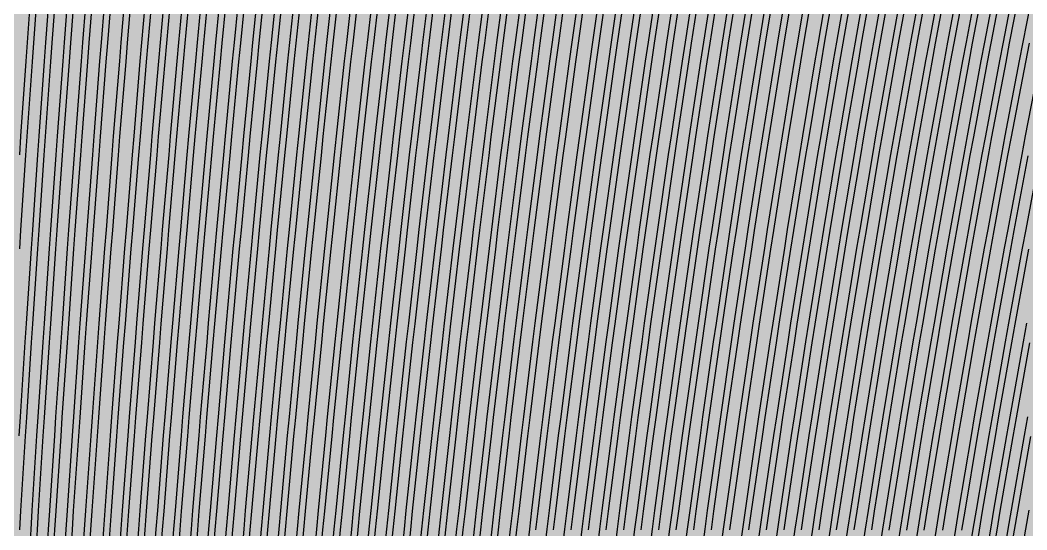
# Model space of a CAD drawing. Header units: metres. Extents: x -7220 to 10980, y -29667 to 1833.
# Drawn here: x 2067.7 to 2403.3, y -16710.8 to -16540.7 of the extents above; entities that cross this region are included whole.
import ezdxf

# ---------------------------------------------------------------- set-up
doc = ezdxf.new("R2010")
doc.units = ezdxf.units.M
doc.layers.add('Metal1', color=4, linetype='CONTINUOUS')
doc.layers.add('Polyimide', color=7, linetype='CONTINUOUS')

msp = doc.modelspace()

# ---------------------------------------------------------------- hatches: boundary and pattern name
at = {"layer": 'Polyimide'}
msp.add_hatch(color=7, dxfattribs=at).paths.add_polyline_path([(4099.45, -13861.55), (4142.64, -14152.77), (4214.18, -14438.35), (4313.36, -14715.55), (4439.24, -14981.69), (4590.59, -15234.21), (4765.97, -15470.68), (4963.68, -15688.82), (5181.82, -15886.53), (5418.29, -16061.91), (5670.81, -16213.26), (5936.95, -16339.14), (6214.15, -16438.32), (6499.73, -16509.85), (6790.95, -16553.05), (7085, -16567.5), (9980.38, -16567.5), (10058.79, -16571.35), (10136.45, -16582.87), (10212.6, -16601.95), (10286.52, -16628.4), (10357.49, -16661.96), (10424.83, -16702.32), (10487.89, -16749.09), (10546.06, -16801.81), (10598.78, -16859.98), (10645.55, -16923.04), (10685.91, -16990.38), (10719.48, -17061.35), (10745.93, -17135.27), (10765, -17211.43), (10776.52, -17289.08), (10780.38, -17367.5), (10780.38, -21957.3), (10741.61, -22012.91), (10705.97, -22070.59), (10673.58, -22130.14), (10644.53, -22191.39), (10618.92, -22254.16), (10596.82, -22318.25), (10578.3, -22383.46), (10563.41, -22449.6), (10552.21, -22516.46), (10544.72, -22583.84), (10540.97, -22651.53), (10540.97, -22719.32), (10544.72, -22787.01), (10552.21, -22854.38), (10563.41, -22921.24), (10578.3, -22987.38), (10596.82, -23052.6), (10618.92, -23116.68), (10644.53, -23179.45), (10673.58, -23240.71), (10705.97, -23300.26), (10741.61, -23357.93), (10780.38, -23413.54), (10780.38, -28667.5), (10776.52, -28745.91), (10765, -28823.57), (10745.93, -28899.73), (10719.48, -28973.65), (10685.91, -29044.62), (10645.55, -29111.96), (10598.78, -29175.01), (10546.06, -29233.19), (10487.89, -29285.91), (10424.83, -29332.68), (10357.49, -29373.04), (10286.52, -29406.6), (10212.6, -29433.05), (10136.45, -29452.13), (10058.79, -29463.65), (9980.38, -29467.5), (-6219.63, -29467.5), (-6298.04, -29463.65), (-6375.7, -29452.13), (-6451.85, -29433.05), (-6525.77, -29406.6), (-6596.74, -29373.04), (-6664.08, -29332.68), (-6727.14, -29285.91), (-6785.31, -29233.19), (-6838.03, -29175.01), (-6884.8, -29111.96), (-6925.16, -29044.62), (-6958.73, -28973.65), (-6985.18, -28899.73), (-7004.25, -28823.57), (-7015.77, -28745.91), (-7019.63, -28667.5), (-7019.63, -23426.32), (-6979.36, -23370.07), (-6942.33, -23311.63), (-6908.66, -23251.2), (-6878.45, -23188.96), (-6851.81, -23125.12), (-6828.81, -23059.88), (-6809.53, -22993.44), (-6794.04, -22926.02), (-6782.37, -22857.83), (-6774.57, -22789.09), (-6770.67, -22720.02), (-6770.67, -22650.84), (-6774.57, -22581.77), (-6782.37, -22513.03), (-6794.04, -22444.84), (-6809.53, -22377.42), (-6828.81, -22310.98), (-6851.81, -22245.74), (-6878.45, -22181.89), (-6908.66, -22119.66), (-6942.33, -22059.22), (-6979.36, -22000.79), (-7019.63, -21944.54), (-7019.63, -17367.5), (-7015.77, -17289.08), (-7004.25, -17211.43), (-6985.18, -17135.27), (-6958.73, -17061.35), (-6925.16, -16990.38), (-6884.8, -16923.04), (-6838.03, -16859.98), (-6785.31, -16801.81), (-6727.14, -16749.09), (-6664.08, -16702.32), (-6596.74, -16661.96), (-6525.77, -16628.4), (-6451.85, -16601.95), (-6375.7, -16582.87), (-6298.04, -16571.35), (-6219.63, -16567.5), (-3314, -16567.5), (-3019.95, -16553.05), (-2728.73, -16509.85), (-2443.15, -16438.32), (-2165.95, -16339.14), (-1899.81, -16213.26), (-1647.29, -16061.91), (-1410.82, -15886.53), (-1192.68, -15688.82), (-994.97, -15470.68), (-819.59, -15234.21), (-668.24, -14981.69), (-542.36, -14715.55), (-443.18, -14438.35), (-371.64, -14152.77), (-328.45, -13861.55), (-314, -13567.5), (-314, -13373.48), (-317.45, -13328.11), (-327.72, -13283.78), (-344.58, -13241.52), (-367.63, -13202.3), (-396.35, -13167.01), (-430.08, -13136.47), (-468.03, -13111.38), (-509.35, -13092.32), (-509.35, -13092.32), (-578.18, -13061.27), (-642.2, -13021.24), (-700.26, -12972.96), (-751.3, -12917.31), (-794.39, -12855.3), (-828.74, -12788.06), (-853.73, -12716.8), (-868.91, -12642.84), (-874, -12567.5), (-868.91, -12492.16), (-853.73, -12418.19), (-828.74, -12346.94), (-794.39, -12279.7), (-751.3, -12217.69), (-700.26, -12162.04), (-642.2, -12113.76), (-578.18, -12073.73), (-509.35, -12042.68), (-509.35, -12042.68), (-468.03, -12023.62), (-430.08, -11998.53), (-396.35, -11967.99), (-367.63, -11932.7), (-344.58, -11893.47), (-327.72, -11851.21), (-317.45, -11806.89), (-314, -11761.52), (-314, -11074.31), (-317.45, -11028.94), (-327.72, -10984.62), (-344.58, -10942.36), (-367.63, -10903.13), (-396.35, -10867.84), (-430.08, -10837.3), (-468.03, -10812.21), (-509.35, -10793.16), (-509.35, -10793.16), (-578.18, -10762.1), (-642.2, -10722.07), (-700.26, -10673.8), (-751.3, -10618.15), (-794.39, -10556.13), (-828.74, -10488.89), (-853.73, -10417.64), (-868.91, -10343.67), (-874, -10268.33), (-868.91, -10192.99), (-853.73, -10119.03), (-828.74, -10047.77), (-794.39, -9980.53), (-751.3, -9918.52), (-700.26, -9862.87), (-642.2, -9814.59), (-578.18, -9774.56), (-509.35, -9743.51), (-509.35, -9743.51), (-468.03, -9724.45), (-430.08, -9699.36), (-396.35, -9668.82), (-367.63, -9633.53), (-344.58, -9594.31), (-327.72, -9552.05), (-317.45, -9507.72), (-314, -9462.35), (-314, -8775.14), (-317.45, -8729.78), (-327.72, -8685.45), (-344.58, -8643.19), (-367.63, -8603.96), (-396.35, -8568.68), (-430.08, -8538.14), (-468.03, -8513.05), (-509.35, -8493.99), (-509.35, -8493.99), (-578.18, -8462.94), (-642.2, -8422.91), (-700.26, -8374.63), (-751.3, -8318.98), (-794.39, -8256.97), (-828.74, -8189.73), (-853.73, -8118.47), (-868.91, -8044.5), (-874, -7969.17), (-868.91, -7893.83), (-853.73, -7819.86), (-828.74, -7748.61), (-794.39, -7681.36), (-751.3, -7619.35), (-700.26, -7563.7), (-642.2, -7515.42), (-578.18, -7475.4), (-509.35, -7444.34), (-509.35, -7444.34), (-468.03, -7425.28), (-430.08, -7400.2), (-396.35, -7369.66), (-367.63, -7334.37), (-344.58, -7295.14), (-327.72, -7252.88), (-317.45, -7208.56), (-314, -7163.19), (-314, -6475.98), (-317.45, -6430.61), (-327.72, -6386.29), (-344.58, -6344.02), (-367.63, -6304.8), (-396.35, -6269.51), (-430.08, -6238.97), (-468.03, -6213.88), (-509.35, -6194.82), (-509.35, -6194.82), (-578.18, -6163.77), (-642.2, -6123.74), (-700.26, -6075.46), (-751.3, -6019.81), (-794.39, -5957.8), (-828.74, -5890.56), (-853.73, -5819.31), (-868.91, -5745.34), (-874, -5670), (-868.91, -5594.66), (-853.73, -5520.69), (-828.74, -5449.44), (-794.39, -5382.2), (-751.3, -5320.19), (-700.26, -5264.54), (-642.2, -5216.26), (-578.18, -5176.23), (-509.35, -5145.18), (-509.35, -5145.18), (-468.03, -5126.12), (-430.08, -5101.03), (-396.35, -5070.49), (-367.63, -5035.2), (-344.58, -4995.98), (-327.72, -4953.71), (-317.45, -4909.39), (-314, -4864.02), (-314, 380), (-314, 1532.5), (-269, 1532.5), (-268.78, 1525.63), (-268.1, 1518.79), (-266.98, 1512.02), (-265.42, 1505.32), (-263.43, 1498.75), (-261.01, 1492.32), (-258.17, 1486.06), (-254.93, 1480), (-251.3, 1474.17), (-247.3, 1468.58), (-242.94, 1463.27), (-238.25, 1458.25), (-233.23, 1453.56), (-227.92, 1449.2), (-222.33, 1445.2), (-216.5, 1441.57), (-210.44, 1438.33), (-204.18, 1435.49), (-197.75, 1433.07), (-191.18, 1431.08), (-184.48, 1429.52), (-177.71, 1428.4), (-170.87, 1427.72), (-164, 1427.5), (-157.13, 1427.72), (-150.29, 1428.4), (-143.52, 1429.52), (-136.82, 1431.08), (-130.25, 1433.07), (-123.82, 1435.49), (-117.56, 1438.33), (-111.5, 1441.57), (-105.67, 1445.2), (-100.08, 1449.2), (-94.77, 1453.56), (-89.75, 1458.25), (-85.06, 1463.27), (-80.7, 1468.58), (-76.7, 1474.17), (-73.07, 1480), (-69.83, 1486.06), (-66.99, 1492.32), (-64.57, 1498.75), (-62.58, 1505.32), (-61.02, 1512.02), (-59.9, 1518.79), (-59.22, 1525.63), (-59, 1532.5), (1786, 1532.5), (3835, 1532.5), (3835.21, 1539.04), (3835.86, 1545.55), (3836.92, 1552.01), (3838.41, 1558.38), (3840.31, 1564.64), (3842.61, 1570.77), (3845.31, 1576.73), (3848.4, 1582.5), (3851.85, 1588.06), (3855.66, 1593.38), (3859.82, 1598.43), (3864.29, 1603.21), (3869.07, 1607.68), (3874.12, 1611.84), (3879.44, 1615.65), (3885, 1619.1), (3890.77, 1622.19), (3896.73, 1624.89), (3902.86, 1627.19), (3909.12, 1629.09), (3915.49, 1630.58), (3921.95, 1631.64), (3928.46, 1632.29), (3935, 1632.5), (3941.54, 1632.29), (3948.05, 1631.64), (3954.51, 1630.58), (3960.88, 1629.09), (3967.14, 1627.19), (3973.27, 1624.89), (3979.23, 1622.19), (3985, 1619.1), (3990.56, 1615.65), (3995.88, 1611.84), (4000.93, 1607.68), (4005.71, 1603.21), (4010.18, 1598.43), (4014.34, 1593.38), (4018.15, 1588.06), (4021.6, 1582.5), (4024.69, 1576.73), (4027.39, 1570.77), (4029.69, 1564.64), (4031.59, 1558.38), (4033.08, 1552.01), (4034.14, 1545.55), (4034.79, 1539.04), (4035, 1532.5), (4085, 1532.5), (4085, 380), (4085, 330), (4085, -4864.02), (4088.45, -4909.39), (4098.72, -4953.71), (4115.58, -4995.98), (4138.63, -5035.2), (4167.35, -5070.49), (4201.08, -5101.03), (4239.03, -5126.12), (4280.35, -5145.18), (4280.35, -5145.18), (4349.18, -5176.23), (4413.2, -5216.26), (4471.26, -5264.54), (4522.3, -5320.19), (4565.39, -5382.2), (4599.74, -5449.44), (4624.73, -5520.69), (4639.91, -5594.66), (4645, -5670), (4639.91, -5745.34), (4624.73, -5819.31), (4599.74, -5890.56), (4565.39, -5957.8), (4522.3, -6019.81), (4471.26, -6075.46), (4413.2, -6123.74), (4349.18, -6163.77), (4280.35, -6194.82), (4239.03, -6213.88), (4201.08, -6238.97), (4167.35, -6269.51), (4138.63, -6304.8), (4115.58, -6344.02), (4098.72, -6386.29), (4088.45, -6430.61), (4085, -6475.98), (4085, -13567.5), (4099.45, -13861.55)])

# ---------------------------------------------------------------- linework, layer by layer
at = {"layer": 'Metal1'}
for points in [[(2086.36, -16523.36), (2084.47, -16548.34), (2084, -16554.59), (2082.17, -16579.58), (2081.72, -16585.83), (2079.94, -16610.82), (2079.51, -16617.07), (2077.79, -16642.06), (2077.37, -16648.31), (2075.72, -16673.3), (2075.31, -16679.55), (2073.72, -16704.54), (2073.33, -16710.79), (2071.79, -16735.78), (2071.41, -16742.02), (2069.93, -16767.01), (2069.57, -16773.26), (2068.14, -16798.25), (2067.79, -16804.5), (2066.42, -16829.49)], [(2066.75, -16891.87), (2068.05, -16866.88), (2068.38, -16860.62), (2069.73, -16835.63), (2070.07, -16829.38), (2071.48, -16804.39), (2071.84, -16798.14), (2073.31, -16773.15), (2073.68, -16766.9), (2075.21, -16741.9), (2075.59, -16735.65), (2077.18, -16710.66), (2077.58, -16704.41), (2079.22, -16679.42), (2079.64, -16673.17), (2081.34, -16648.17), (2081.77, -16641.92), (2083.54, -16616.93), (2083.98, -16610.68), (2085.81, -16585.69), (2086.27, -16579.44), (2088.16, -16554.44), (2088.64, -16548.19), (2090.59, -16523.2)], [(2067.41, -16679.42), (2067.81, -16673.17), (2069.42, -16648.18), (2069.82, -16641.93), (2071.49, -16616.93), (2071.91, -16610.68), (2073.63, -16585.69), (2074.07, -16579.44), (2075.85, -16554.45), (2076.31, -16548.2), (2078.15, -16523.2)], [(2073.92, -16523.35), (2072.13, -16548.34), (2071.7, -16554.59), (2069.97, -16579.58), (2069.54, -16585.83), (2067.87, -16610.82), (2067.46, -16617.07)], [(2080.14, -16523.35), (2078.3, -16548.34), (2077.85, -16554.59), (2076.07, -16579.58), (2075.63, -16585.83), (2073.91, -16610.82), (2073.48, -16617.07), (2071.82, -16642.06), (2071.41, -16648.31), (2069.8, -16673.3), (2069.41, -16679.55), (2067.86, -16704.54), (2067.48, -16710.78)], [(2067.55, -16585.69), (2067.97, -16579.44), (2069.7, -16554.45), (2070.14, -16548.2), (2071.93, -16523.21)], [(2067.57, -16773.15), (2067.93, -16766.9), (2069.41, -16741.9), (2069.79, -16735.65), (2071.33, -16710.66), (2071.72, -16704.41), (2073.32, -16679.42), (2073.72, -16673.17), (2075.38, -16648.18), (2075.8, -16641.92), (2077.51, -16616.93), (2077.95, -16610.68), (2079.72, -16585.69), (2080.17, -16579.44), (2082.01, -16554.45), (2082.47, -16548.19), (2084.37, -16523.2)], [(2092.58, -16523.36), (2090.63, -16548.35), (2090.15, -16554.6), (2088.27, -16579.58), (2087.8, -16585.83), (2085.98, -16610.82), (2085.53, -16617.07), (2083.77, -16642.06), (2083.34, -16648.31), (2081.63, -16673.3), (2081.22, -16679.55), (2079.58, -16704.54), (2079.17, -16710.79), (2077.59, -16735.78)], [(2081.4, -16735.65), (2083.02, -16710.66), (2083.44, -16704.41), (2085.12, -16679.42), (2085.55, -16673.16), (2087.3, -16648.17), (2087.75, -16641.92), (2089.56, -16616.93), (2090.02, -16610.68), (2091.9, -16585.69), (2092.37, -16579.43), (2094.31, -16554.44), (2094.8, -16548.19), (2096.81, -16523.2)], [(2098.8, -16523.36), (2096.8, -16548.35), (2096.31, -16554.6), (2094.37, -16579.59), (2093.89, -16585.84), (2092.01, -16610.83), (2091.55, -16617.07), (2089.74, -16642.06), (2089.3, -16648.31), (2087.55, -16673.3), (2087.12, -16679.55), (2085.43, -16704.54), (2085.02, -16710.79), (2083.39, -16735.78)], [(2087.5, -16735.65), (2089.19, -16710.66), (2089.62, -16704.4), (2091.37, -16679.41), (2091.81, -16673.16), (2093.63, -16648.17), (2094.09, -16641.92), (2095.97, -16616.93), (2096.44, -16610.67), (2098.39, -16585.68), (2098.88, -16579.43), (2100.9, -16554.44), (2101.41, -16548.19), (2103.49, -16523.2)], [(2105.48, -16523.36), (2103.4, -16548.35), (2102.89, -16554.6), (2100.88, -16579.59), (2100.38, -16585.84), (2098.44, -16610.83), (2097.96, -16617.08), (2096.08, -16642.07), (2095.62, -16648.32), (2093.81, -16673.3), (2093.36, -16679.55), (2091.61, -16704.54), (2091.18, -16710.79), (2089.49, -16735.78)], [(2093.8, -16735.65), (2095.56, -16710.65), (2096.01, -16704.4), (2097.83, -16679.41), (2098.3, -16673.16), (2100.19, -16648.17), (2100.67, -16641.91), (2102.63, -16616.92), (2103.13, -16610.67), (2105.16, -16585.68), (2105.67, -16579.43), (2107.77, -16554.44), (2108.3, -16548.18), (2110.47, -16523.19)], [(2112.46, -16523.37), (2110.3, -16548.36), (2109.76, -16554.6), (2107.67, -16579.59), (2107.15, -16585.84), (2105.12, -16610.83), (2104.62, -16617.08), (2102.67, -16642.07), (2102.18, -16648.32), (2100.29, -16673.31), (2099.83, -16679.56), (2098, -16704.55), (2097.56, -16710.8), (2095.8, -16735.78)], [(2099.6, -16735.64), (2101.41, -16710.65), (2101.87, -16704.4), (2103.74, -16679.41), (2104.21, -16673.16), (2106.15, -16648.16), (2106.65, -16641.91), (2108.65, -16616.92), (2109.17, -16610.67), (2111.24, -16585.68), (2111.77, -16579.43), (2113.92, -16554.43), (2114.47, -16548.18), (2116.69, -16523.19)], [(2118.68, -16523.37), (2116.46, -16548.36), (2115.92, -16554.61), (2113.77, -16579.6), (2113.24, -16585.84), (2111.16, -16610.83), (2110.65, -16617.08), (2108.64, -16642.07), (2108.15, -16648.32), (2106.21, -16673.31), (2105.73, -16679.56), (2103.86, -16704.55), (2103.4, -16710.8), (2101.6, -16735.79)], [(2105.41, -16735.64), (2107.25, -16710.65), (2107.72, -16704.4), (2109.64, -16679.41), (2110.13, -16673.15), (2112.11, -16648.16), (2112.62, -16641.91), (2114.68, -16616.92), (2115.2, -16610.67), (2117.33, -16585.68), (2117.87, -16579.42), (2120.08, -16554.43), (2120.64, -16548.18), (2122.91, -16523.19)], [(2124.9, -16523.37), (2122.63, -16548.36), (2122.07, -16554.61), (2119.87, -16579.6), (2119.32, -16585.85), (2117.19, -16610.84), (2116.67, -16617.08), (2114.61, -16642.07), (2114.11, -16648.32), (2112.12, -16673.31), (2111.63, -16679.56), (2109.72, -16704.55), (2109.25, -16710.8), (2107.4, -16735.79)], [(2111.21, -16735.64), (2113.1, -16710.65), (2113.58, -16704.4), (2115.54, -16679.4), (2116.04, -16673.15), (2118.08, -16648.16), (2118.59, -16641.91), (2120.7, -16616.92), (2121.24, -16610.66), (2123.42, -16585.67), (2123.97, -16579.42), (2126.23, -16554.43), (2126.8, -16548.18), (2129.13, -16523.19)], [(2131.13, -16523.37), (2128.79, -16548.36), (2128.22, -16554.61), (2125.97, -16579.6), (2125.41, -16585.85), (2123.23, -16610.84), (2122.69, -16617.09), (2120.59, -16642.08), (2120.07, -16648.32), (2118.04, -16673.31), (2117.54, -16679.56), (2115.58, -16704.55), (2115.09, -16710.8), (2113.2, -16735.79)], [(2117.01, -16735.64), (2118.95, -16710.65), (2119.44, -16704.39), (2121.45, -16679.4), (2121.96, -16673.15), (2124.04, -16648.16), (2124.57, -16641.91), (2126.73, -16616.92), (2127.27, -16610.66), (2129.51, -16585.67), (2130.07, -16579.42), (2132.38, -16554.43), (2132.97, -16548.18), (2135.35, -16523.18)], [(2137.35, -16523.38), (2134.96, -16548.36), (2134.37, -16554.61), (2132.07, -16579.6), (2131.5, -16585.85), (2129.27, -16610.84), (2128.72, -16617.09), (2126.56, -16642.08), (2126.03, -16648.33), (2123.95, -16673.32), (2123.44, -16679.56), (2121.43, -16704.55), (2120.94, -16710.8), (2119, -16735.79)], [(2122.81, -16735.64), (2124.79, -16710.65), (2125.3, -16704.39), (2127.35, -16679.4), (2127.87, -16673.15), (2130, -16648.16), (2130.54, -16641.9), (2132.75, -16616.91), (2133.31, -16610.66), (2135.59, -16585.67), (2136.17, -16579.42), (2138.53, -16554.43), (2139.13, -16548.17), (2141.58, -16523.18)], [(2143.57, -16523.38), (2141.13, -16548.37), (2140.53, -16554.62), (2138.16, -16579.6), (2137.58, -16585.85), (2135.3, -16610.84), (2134.74, -16617.09), (2132.54, -16642.08), (2131.99, -16648.33), (2129.87, -16673.32), (2129.34, -16679.57), (2127.29, -16704.56), (2126.79, -16710.8), (2124.81, -16735.79)], [(2128.61, -16735.63), (2130.64, -16710.64), (2131.15, -16704.39), (2133.25, -16679.4), (2133.79, -16673.15), (2135.96, -16648.16), (2136.52, -16641.9), (2138.77, -16616.91), (2139.35, -16610.66), (2141.68, -16585.67), (2142.27, -16579.41), (2144.69, -16554.42), (2145.3, -16548.17), (2147.8, -16523.18)], [(2149.79, -16523.38), (2147.29, -16548.37), (2146.68, -16554.62), (2144.26, -16579.61), (2143.67, -16585.86), (2141.34, -16610.84), (2140.76, -16617.09), (2138.51, -16642.08), (2137.96, -16648.33), (2135.78, -16673.32), (2135.25, -16679.57), (2133.15, -16704.56), (2132.63, -16710.81), (2130.61, -16735.79)], [(2134.42, -16735.63), (2136.48, -16710.64), (2137.01, -16704.39), (2139.16, -16679.4), (2139.7, -16673.15), (2141.93, -16648.15), (2142.49, -16641.9), (2144.8, -16616.91), (2145.38, -16610.66), (2147.77, -16585.67), (2148.37, -16579.41), (2150.84, -16554.42), (2151.47, -16548.17), (2154.02, -16523.18)], [(2156.01, -16523.38), (2153.46, -16548.37), (2152.83, -16554.62), (2150.36, -16579.61), (2149.76, -16585.86), (2147.37, -16610.85), (2146.79, -16617.1), (2144.48, -16642.08), (2143.92, -16648.33), (2141.7, -16673.32), (2141.15, -16679.57), (2139, -16704.56), (2138.48, -16710.81), (2136.41, -16735.8)], [(2140.22, -16735.63), (2142.33, -16710.64), (2142.87, -16704.39), (2145.06, -16679.4), (2145.62, -16673.14), (2147.89, -16648.15), (2148.47, -16641.9), (2150.82, -16616.91), (2151.42, -16610.65), (2153.85, -16585.66), (2154.47, -16579.41), (2156.99, -16554.42), (2157.63, -16548.17), (2160.24, -16523.18)], [(2162.23, -16523.39), (2159.62, -16548.37), (2158.98, -16554.62), (2156.46, -16579.61), (2155.84, -16585.86), (2153.41, -16610.85), (2152.81, -16617.1), (2150.46, -16642.08), (2149.88, -16648.34), (2147.61, -16673.32), (2147.05, -16679.57), (2144.86, -16704.56), (2144.32, -16710.81), (2142.21, -16735.8)], [(2146.02, -16735.63), (2148.18, -16710.64), (2148.73, -16704.39), (2150.96, -16679.39), (2151.53, -16673.14), (2153.85, -16648.15), (2154.44, -16641.9), (2156.84, -16616.91), (2157.46, -16610.65), (2159.94, -16585.66), (2160.57, -16579.41), (2163.15, -16554.42), (2163.8, -16548.16), (2166.46, -16523.17)], [(2168.45, -16523.39), (2165.79, -16548.37), (2165.14, -16554.63), (2162.56, -16579.61), (2161.93, -16585.86), (2159.45, -16610.85), (2158.83, -16617.1), (2156.43, -16642.09), (2155.84, -16648.34), (2153.52, -16673.32), (2152.95, -16679.57), (2150.72, -16704.56), (2150.17, -16710.81), (2148.01, -16735.8)], [(2151.82, -16735.63), (2154.02, -16710.64), (2154.58, -16704.38), (2156.87, -16679.39), (2157.45, -16673.14), (2159.81, -16648.15), (2160.42, -16641.9), (2162.87, -16616.9), (2163.49, -16610.65), (2166.03, -16585.66), (2166.67, -16579.41), (2169.3, -16554.42), (2169.97, -16548.16), (2172.68, -16523.17)], [(2174.67, -16523.39), (2171.95, -16548.38), (2171.29, -16554.63), (2168.66, -16579.61), (2168.02, -16585.86), (2165.48, -16610.85), (2164.86, -16617.1), (2162.41, -16642.09), (2161.81, -16648.34), (2159.44, -16673.33), (2158.86, -16679.58), (2156.58, -16704.56), (2156.01, -16710.81), (2153.81, -16735.8)], [(2157.93, -16735.63), (2160.19, -16710.63), (2160.76, -16704.38), (2163.11, -16679.39), (2163.71, -16673.14), (2166.14, -16648.15), (2166.76, -16641.89), (2169.28, -16616.9), (2169.92, -16610.65), (2172.52, -16585.66), (2173.19, -16579.4), (2175.88, -16554.41), (2176.57, -16548.16), (2179.36, -16523.17)], [(2181.35, -16523.39), (2178.56, -16548.38), (2177.87, -16554.63), (2175.18, -16579.62), (2174.51, -16585.87), (2171.91, -16610.85), (2171.27, -16617.1), (2168.75, -16642.09), (2168.13, -16648.34), (2165.7, -16673.33), (2165.1, -16679.58), (2162.75, -16704.57), (2162.18, -16710.82), (2159.92, -16735.8)], [(2164.23, -16735.62), (2166.56, -16710.63), (2167.16, -16704.38), (2169.58, -16679.39), (2170.19, -16673.13), (2172.7, -16648.14), (2173.34, -16641.89), (2175.94, -16616.9), (2176.6, -16610.65), (2179.29, -16585.66), (2179.98, -16579.4), (2182.76, -16554.41), (2183.47, -16548.16), (2186.34, -16523.17)], [(2188.33, -16523.4), (2185.45, -16548.38), (2184.74, -16554.63), (2181.96, -16579.62), (2181.28, -16585.87), (2178.59, -16610.86), (2177.93, -16617.11), (2175.33, -16642.09), (2174.69, -16648.35), (2172.18, -16673.33), (2171.57, -16679.58), (2169.15, -16704.57), (2168.55, -16710.82), (2166.22, -16735.81)], [(2170.03, -16735.62), (2172.41, -16710.63), (2173.01, -16704.38), (2175.48, -16679.39), (2176.11, -16673.13), (2178.66, -16648.14), (2179.32, -16641.89), (2181.96, -16616.9), (2182.64, -16610.64), (2185.38, -16585.65), (2186.08, -16579.4), (2188.91, -16554.41), (2189.63, -16548.15), (2192.56, -16523.16)], [(2194.55, -16523.4), (2191.62, -16548.38), (2190.9, -16554.64), (2188.06, -16579.62), (2187.37, -16585.87), (2184.63, -16610.86), (2183.95, -16617.11), (2181.3, -16642.1), (2180.65, -16648.35), (2178.1, -16673.33), (2177.47, -16679.58), (2175, -16704.57), (2174.4, -16710.82), (2172.02, -16735.81)], [(2175.83, -16735.62), (2178.25, -16710.63), (2178.87, -16704.37), (2181.38, -16679.38), (2182.02, -16673.13), (2184.63, -16648.14), (2185.29, -16641.89), (2187.99, -16616.9), (2188.67, -16610.64), (2191.47, -16585.65), (2192.18, -16579.4), (2195.06, -16554.41), (2195.8, -16548.15), (2198.78, -16523.16)], [(2200.77, -16523.4), (2197.78, -16548.39), (2197.05, -16554.64), (2194.16, -16579.62), (2193.45, -16585.88), (2190.66, -16610.86), (2189.98, -16617.11), (2187.28, -16642.1), (2186.62, -16648.35), (2184.01, -16673.34), (2183.37, -16679.59), (2180.86, -16704.57), (2180.24, -16710.82), (2177.82, -16735.81)], [(2181.63, -16735.62), (2184.1, -16710.63), (2184.73, -16704.37), (2187.29, -16679.38), (2187.94, -16673.13), (2190.59, -16648.14), (2191.26, -16641.88), (2194.01, -16616.89), (2194.71, -16610.64), (2197.55, -16585.65), (2198.28, -16579.39), (2201.22, -16554.41), (2201.96, -16548.15), (2205, -16523.16)], [(2206.99, -16523.4), (2203.95, -16548.39), (2203.2, -16554.64), (2200.26, -16579.63), (2199.54, -16585.88), (2196.7, -16610.86), (2196, -16617.11), (2193.25, -16642.1), (2192.58, -16648.35), (2189.93, -16673.34), (2189.28, -16679.59), (2186.72, -16704.57), (2186.09, -16710.83), (2183.63, -16735.81)], [(2187.44, -16735.62), (2189.95, -16710.63), (2190.59, -16704.37), (2193.19, -16679.38), (2193.85, -16673.13), (2196.55, -16648.14), (2197.24, -16641.88), (2200.03, -16616.89), (2200.75, -16610.64), (2203.64, -16585.65), (2204.38, -16579.39), (2207.37, -16554.4), (2208.13, -16548.15), (2211.22, -16523.16)], [(2213.21, -16523.41), (2210.12, -16548.39), (2209.35, -16554.64), (2206.36, -16579.63), (2205.63, -16585.88), (2202.73, -16610.87), (2202.02, -16617.12), (2199.23, -16642.1), (2198.54, -16648.35), (2195.84, -16673.34), (2195.18, -16679.59), (2192.58, -16704.58), (2191.94, -16710.83), (2189.43, -16735.81)], [(2193.24, -16735.61), (2195.79, -16710.62), (2196.44, -16704.37), (2199.09, -16679.38), (2199.77, -16673.12), (2202.51, -16648.14), (2203.21, -16641.88), (2206.06, -16616.89), (2206.78, -16610.64), (2209.73, -16585.65), (2210.48, -16579.39), (2213.52, -16554.4), (2214.3, -16548.15), (2217.45, -16523.16)], [(2219.43, -16523.41), (2216.28, -16548.39), (2215.51, -16554.65), (2212.46, -16579.63), (2211.71, -16585.88), (2208.77, -16610.87), (2208.05, -16617.12), (2205.2, -16642.1), (2204.5, -16648.36), (2201.76, -16673.34), (2201.08, -16679.59), (2198.43, -16704.58), (2197.78, -16710.83), (2195.23, -16735.82)], [(2199.04, -16735.61), (2201.64, -16710.62), (2202.3, -16704.37), (2205, -16679.38), (2205.68, -16673.12), (2208.48, -16648.13), (2209.19, -16641.88), (2212.08, -16616.89), (2212.82, -16610.63), (2215.81, -16585.64), (2216.58, -16579.39), (2219.67, -16554.4), (2220.46, -16548.14), (2223.67, -16523.16)], [(2225.65, -16523.41), (2222.45, -16548.4), (2221.66, -16554.65), (2218.56, -16579.63), (2217.8, -16585.88), (2214.81, -16610.87), (2214.07, -16617.12), (2211.18, -16642.11), (2210.46, -16648.36), (2207.67, -16673.34), (2206.98, -16679.59), (2204.29, -16704.58), (2203.63, -16710.83), (2201.03, -16735.82)], [(2204.84, -16735.61), (2207.48, -16710.62), (2208.16, -16704.37), (2210.9, -16679.38), (2211.6, -16673.12), (2214.44, -16648.13), (2215.16, -16641.88), (2218.11, -16616.89), (2218.86, -16610.63), (2221.9, -16585.64), (2222.68, -16579.39), (2225.83, -16554.4), (2226.63, -16548.14), (2229.89, -16523.15)], [(2231.87, -16523.41), (2228.61, -16548.4), (2227.81, -16554.65), (2224.66, -16579.63), (2223.89, -16585.89), (2220.84, -16610.87), (2220.09, -16617.12), (2217.15, -16642.11), (2216.43, -16648.36), (2213.59, -16673.34), (2212.89, -16679.6), (2210.15, -16704.58), (2209.47, -16710.83), (2206.83, -16735.82)], [(2210.64, -16735.61), (2213.33, -16710.62), (2214.02, -16704.36), (2216.8, -16679.37), (2217.51, -16673.12), (2220.4, -16648.13), (2221.14, -16641.87), (2224.13, -16616.89), (2224.89, -16610.63), (2227.99, -16585.64), (2228.78, -16579.38), (2231.98, -16554.4), (2232.8, -16548.14), (2236.11, -16523.15)], [(2238.09, -16523.42), (2234.78, -16548.4), (2233.96, -16554.65), (2230.76, -16579.64), (2229.97, -16585.89), (2226.88, -16610.87), (2226.12, -16617.13), (2223.12, -16642.11), (2222.39, -16648.36), (2219.5, -16673.35), (2218.79, -16679.6), (2216, -16704.58), (2215.32, -16710.84), (2212.63, -16735.82)], [(2216.45, -16735.61), (2219.18, -16710.62), (2219.87, -16704.36), (2222.71, -16679.37), (2223.43, -16673.12), (2226.36, -16648.13), (2227.11, -16641.87), (2230.15, -16616.88), (2230.93, -16610.63), (2234.08, -16585.64), (2234.88, -16579.38), (2238.13, -16554.39), (2238.96, -16548.14), (2242.33, -16523.15)], [(2244.31, -16523.42), (2240.94, -16548.4), (2240.12, -16554.65), (2236.86, -16579.64), (2236.06, -16585.89), (2232.91, -16610.88), (2232.14, -16617.13), (2229.1, -16642.11), (2228.35, -16648.36), (2225.41, -16673.35), (2224.69, -16679.6), (2221.86, -16704.59), (2221.17, -16710.84), (2218.44, -16735.82)], [(2222.25, -16735.61), (2225.02, -16710.62), (2225.73, -16704.36), (2228.61, -16679.37), (2229.34, -16673.12), (2232.33, -16648.13), (2233.09, -16641.87), (2236.18, -16616.88), (2236.96, -16610.63), (2240.16, -16585.64), (2240.98, -16579.38), (2244.29, -16554.39), (2245.13, -16548.13), (2248.55, -16523.15)], [(2250.53, -16523.42), (2247.11, -16548.4), (2246.27, -16554.66), (2242.96, -16579.64), (2242.15, -16585.89), (2238.95, -16610.88), (2238.16, -16617.13), (2235.07, -16642.11), (2234.31, -16648.37), (2231.33, -16673.35), (2230.6, -16679.6), (2227.72, -16704.59), (2227.01, -16710.84), (2224.24, -16735.82)], [(2228.35, -16735.6), (2231.19, -16710.61), (2231.91, -16704.36), (2234.85, -16679.37), (2235.6, -16673.11), (2238.65, -16648.12), (2239.43, -16641.87), (2242.58, -16616.88), (2243.39, -16610.62), (2246.66, -16585.63), (2247.49, -16579.38), (2250.87, -16554.39), (2251.73, -16548.13), (2255.23, -16523.14)], [(2257.21, -16523.42), (2253.71, -16548.41), (2252.85, -16554.66), (2249.47, -16579.64), (2248.64, -16585.9), (2245.37, -16610.88), (2244.57, -16617.13), (2241.41, -16642.12), (2240.63, -16648.37), (2237.59, -16673.35), (2236.84, -16679.61), (2233.9, -16704.59), (2233.17, -16710.84), (2230.34, -16735.83)], [(2234.66, -16735.6), (2237.56, -16710.61), (2238.3, -16704.36), (2241.32, -16679.37), (2242.09, -16673.11), (2245.21, -16648.12), (2246.01, -16641.86), (2249.25, -16616.88), (2250.07, -16610.62), (2253.43, -16585.63), (2254.28, -16579.37), (2257.75, -16554.39), (2258.63, -16548.13), (2262.21, -16523.14)], [(2264.19, -16523.43), (2260.61, -16548.41), (2259.73, -16554.66), (2256.26, -16579.65), (2255.41, -16585.9), (2252.06, -16610.88), (2251.23, -16617.14), (2247.99, -16642.12), (2247.2, -16648.37), (2244.07, -16673.36), (2243.3, -16679.61), (2240.29, -16704.59), (2239.55, -16710.84)], [(2240.46, -16735.6), (2243.41, -16710.61), (2244.16, -16704.35), (2247.22, -16679.37), (2248, -16673.11), (2251.18, -16648.12), (2251.99, -16641.86), (2255.27, -16616.88), (2256.11, -16610.62), (2259.51, -16585.63), (2260.38, -16579.37), (2263.9, -16554.39), (2264.79, -16548.13), (2268.43, -16523.14)], [(2270.41, -16523.43), (2266.77, -16548.41), (2265.88, -16554.67), (2262.36, -16579.65), (2261.49, -16585.9), (2258.09, -16610.88), (2257.26, -16617.14), (2253.97, -16642.12), (2253.16, -16648.37), (2249.99, -16673.36), (2249.21, -16679.61), (2246.15, -16704.59), (2245.39, -16710.85)], [(2246.26, -16735.6), (2249.25, -16710.61), (2250.02, -16704.35), (2253.13, -16679.36), (2253.92, -16673.11), (2257.14, -16648.12), (2257.96, -16641.86), (2261.3, -16616.87), (2262.15, -16610.62), (2265.6, -16585.63), (2266.48, -16579.37), (2270.05, -16554.38), (2270.96, -16548.12), (2274.65, -16523.14)], [(2276.63, -16523.43), (2272.94, -16548.41), (2272.03, -16554.67), (2268.46, -16579.65), (2267.58, -16585.9), (2264.13, -16610.89), (2263.28, -16617.14), (2259.94, -16642.12), (2259.12, -16648.38), (2255.9, -16673.36), (2255.11, -16679.61), (2252, -16704.6), (2251.24, -16710.85)], [(2252.06, -16735.6), (2255.1, -16710.61), (2255.88, -16704.35), (2259.03, -16679.36), (2259.83, -16673.1), (2263.1, -16648.12), (2263.93, -16641.86), (2267.32, -16616.87), (2268.18, -16610.61), (2271.69, -16585.63), (2272.58, -16579.37), (2276.2, -16554.38), (2277.13, -16548.12), (2280.87, -16523.14)], [(2282.85, -16523.44), (2279.11, -16548.42), (2278.18, -16554.67), (2274.56, -16579.65), (2273.67, -16585.91), (2270.16, -16610.89), (2269.3, -16617.14), (2265.92, -16642.13), (2265.08, -16648.38), (2261.82, -16673.36), (2261.01, -16679.61), (2257.86, -16704.6), (2257.09, -16710.85)], [(2257.86, -16735.59), (2260.95, -16710.61), (2261.73, -16704.35), (2264.93, -16679.36), (2265.75, -16673.1), (2269.06, -16648.12), (2269.91, -16641.86), (2273.34, -16616.87), (2274.22, -16610.61), (2277.77, -16585.62), (2278.68, -16579.37), (2282.36, -16554.38), (2283.29, -16548.12), (2287.09, -16523.13)], [(2289.07, -16523.44), (2285.27, -16548.42), (2284.34, -16554.67), (2280.66, -16579.65), (2279.75, -16585.91), (2276.2, -16610.89), (2275.33, -16617.14), (2271.89, -16642.13), (2271.05, -16648.38), (2267.73, -16673.36), (2266.92, -16679.62), (2263.72, -16704.6), (2262.93, -16710.85)], [(2263.67, -16735.59), (2266.79, -16710.6), (2267.59, -16704.35), (2270.84, -16679.36), (2271.66, -16673.1), (2275.03, -16648.11), (2275.88, -16641.86), (2279.37, -16616.87), (2280.26, -16610.61), (2283.86, -16585.62), (2284.78, -16579.36), (2288.51, -16554.38), (2289.46, -16548.12), (2293.32, -16523.13)], [(2295.29, -16523.44), (2291.44, -16548.42), (2290.49, -16554.68), (2286.76, -16579.66), (2285.84, -16585.91), (2282.24, -16610.89), (2281.35, -16617.15), (2277.87, -16642.13), (2277.01, -16648.38), (2273.65, -16673.37), (2272.82, -16679.62), (2269.57, -16704.6), (2268.78, -16710.85)], [(2269.47, -16735.59), (2272.64, -16710.6), (2273.45, -16704.34), (2276.74, -16679.36), (2277.58, -16673.1), (2280.99, -16648.11), (2281.86, -16641.85), (2285.39, -16616.87), (2286.29, -16610.61), (2289.95, -16585.62), (2290.88, -16579.36), (2294.66, -16554.38), (2295.63, -16548.12), (2299.54, -16523.13)], [(2301.51, -16523.44), (2297.6, -16548.42), (2296.64, -16554.68), (2292.86, -16579.66), (2291.93, -16585.91), (2288.27, -16610.89), (2287.37, -16617.15), (2283.84, -16642.13), (2282.97, -16648.38), (2279.56, -16673.37), (2278.72, -16679.62), (2275.43, -16704.6), (2274.62, -16710.86)], [(2275.27, -16735.59), (2278.49, -16710.6), (2279.31, -16704.34), (2282.64, -16679.36), (2283.49, -16673.1), (2286.95, -16648.11), (2287.83, -16641.85), (2291.42, -16616.86), (2292.33, -16610.61), (2296.04, -16585.62), (2296.98, -16579.36), (2300.82, -16554.37), (2301.79, -16548.11), (2305.76, -16523.13)], [(2307.73, -16523.44), (2303.77, -16548.42), (2302.79, -16554.68), (2298.96, -16579.66), (2298.01, -16585.92), (2294.31, -16610.9), (2293.39, -16617.15), (2289.81, -16642.13), (2288.93, -16648.39), (2285.47, -16673.37), (2284.62, -16679.62), (2281.29, -16704.61), (2280.47, -16710.86)], [(2281.07, -16735.59), (2284.33, -16710.6), (2285.16, -16704.34), (2288.55, -16679.35), (2289.41, -16673.1), (2292.91, -16648.11), (2293.81, -16641.85), (2297.44, -16616.86), (2298.36, -16610.6), (2302.12, -16585.62), (2303.08, -16579.36), (2306.97, -16554.37), (2307.96, -16548.11), (2311.98, -16523.13)], [(2313.95, -16523.45), (2309.93, -16548.43), (2308.94, -16554.68), (2305.06, -16579.66), (2304.1, -16585.92), (2300.34, -16610.9), (2299.42, -16617.15), (2295.79, -16642.13), (2294.89, -16648.39), (2291.39, -16673.37), (2290.53, -16679.62), (2287.15, -16704.61), (2286.31, -16710.86)], [(2286.87, -16735.58), (2290.18, -16710.6), (2291.02, -16704.34), (2294.45, -16679.35), (2295.32, -16673.09), (2298.88, -16648.11), (2299.78, -16641.85), (2303.46, -16616.86), (2304.4, -16610.6), (2308.21, -16585.62), (2309.18, -16579.36), (2313.12, -16554.37), (2314.13, -16548.11), (2318.2, -16523.13)], [(2320.17, -16523.45), (2316.1, -16548.43), (2315.1, -16554.68), (2311.16, -16579.66), (2310.19, -16585.92), (2306.38, -16610.9), (2305.44, -16617.16), (2301.76, -16642.14), (2300.86, -16648.39), (2297.3, -16673.37), (2296.43, -16679.63), (2293, -16704.61), (2292.16, -16710.86)], [(2292.68, -16735.58), (2296.02, -16710.6), (2296.88, -16704.34), (2300.35, -16679.35), (2301.24, -16673.09), (2304.84, -16648.11), (2305.76, -16641.85), (2309.49, -16616.86), (2310.44, -16610.6), (2314.3, -16585.61), (2315.28, -16579.35), (2319.27, -16554.37), (2320.29, -16548.11), (2324.42, -16523.12)], [(2326.39, -16523.45), (2322.27, -16548.43), (2321.25, -16554.69), (2317.26, -16579.67), (2316.27, -16585.92), (2312.41, -16610.9), (2311.46, -16617.16), (2307.74, -16642.14), (2306.82, -16648.39), (2303.22, -16673.37), (2302.33, -16679.63), (2298.86, -16704.61), (2298.01, -16710.86)], [(2298.78, -16735.58), (2302.19, -16710.59), (2303.06, -16704.33), (2306.59, -16679.35), (2307.5, -16673.09), (2311.16, -16648.1), (2312.1, -16641.84), (2315.89, -16616.86), (2316.86, -16610.6), (2320.79, -16585.61), (2321.79, -16579.35), (2325.86, -16554.37), (2326.9, -16548.1), (2331.1, -16523.12)], [(2333.07, -16523.46), (2328.87, -16548.43), (2327.83, -16554.69), (2323.77, -16579.67), (2322.77, -16585.93), (2318.84, -16610.91), (2317.87, -16617.16), (2314.08, -16642.14), (2313.14, -16648.4), (2309.48, -16673.38), (2308.57, -16679.63), (2305.04, -16704.61), (2304.17, -16710.87)], [(2305.08, -16735.58), (2308.56, -16710.59), (2309.45, -16704.33), (2313.06, -16679.35), (2313.98, -16673.09), (2317.73, -16648.1), (2318.68, -16641.84), (2322.56, -16616.85), (2323.55, -16610.59), (2327.56, -16585.61), (2328.58, -16579.35), (2332.73, -16554.36), (2333.79, -16548.1), (2338.08, -16523.12)], [(2340.05, -16523.46), (2335.76, -16548.44), (2334.71, -16554.69), (2330.56, -16579.67), (2329.53, -16585.93), (2325.52, -16610.91), (2324.53, -16617.16), (2320.66, -16642.14), (2319.7, -16648.4), (2315.96, -16673.38), (2315.04, -16679.63), (2311.43, -16704.62), (2310.54, -16710.87)], [(2310.88, -16735.58), (2314.41, -16710.59), (2315.31, -16704.33), (2318.97, -16679.34), (2319.9, -16673.08), (2323.69, -16648.1), (2324.66, -16641.84), (2328.58, -16616.85), (2329.58, -16610.59), (2333.65, -16585.61), (2334.68, -16579.35), (2338.89, -16554.36), (2339.96, -16548.1), (2344.3, -16523.12)], [(2346.27, -16523.46), (2341.93, -16548.44), (2340.86, -16554.7), (2336.66, -16579.67), (2335.62, -16585.93), (2331.56, -16610.91), (2330.56, -16617.17), (2326.63, -16642.15), (2325.67, -16648.4), (2321.88, -16673.38), (2320.94, -16679.64), (2317.29, -16704.62), (2316.39, -16710.87)], [(2316.69, -16735.57), (2320.26, -16710.59), (2321.17, -16704.33), (2324.87, -16679.34), (2325.81, -16673.08), (2329.65, -16648.1), (2330.63, -16641.84), (2334.61, -16616.85), (2335.62, -16610.59), (2339.73, -16585.61), (2340.78, -16579.34), (2345.04, -16554.36), (2346.12, -16548.1), (2350.52, -16523.11)], [(2352.49, -16523.46), (2348.09, -16548.44), (2347.01, -16554.7), (2342.76, -16579.68), (2341.71, -16585.93), (2337.59, -16610.91), (2336.58, -16617.17), (2332.61, -16642.15), (2331.63, -16648.4), (2327.79, -16673.38), (2326.85, -16679.64), (2323.15, -16704.62), (2322.24, -16710.87)], [(2322.49, -16735.57), (2326.1, -16710.59), (2327.02, -16704.33), (2330.77, -16679.34), (2331.73, -16673.08), (2335.61, -16648.1), (2336.61, -16641.83), (2340.63, -16616.85), (2341.66, -16610.59), (2345.82, -16585.6), (2346.88, -16579.34), (2351.19, -16554.36), (2352.29, -16548.1), (2356.74, -16523.11)], [(2358.71, -16523.47), (2354.26, -16548.44), (2353.16, -16554.7), (2348.86, -16579.68), (2347.79, -16585.94), (2343.63, -16610.91), (2342.6, -16617.17), (2338.58, -16642.15), (2337.59, -16648.41), (2333.71, -16673.39), (2332.75, -16679.64), (2329, -16704.62), (2328.08, -16710.88)], [(2328.29, -16735.57), (2331.95, -16710.59), (2332.88, -16704.33), (2336.68, -16679.34), (2337.64, -16673.08), (2341.58, -16648.09), (2342.58, -16641.83), (2346.65, -16616.85), (2347.69, -16610.59), (2351.91, -16585.6), (2352.98, -16579.34), (2357.35, -16554.36), (2358.46, -16548.09), (2362.97, -16523.11)], [(2364.93, -16523.47), (2360.43, -16548.45), (2359.32, -16554.7), (2354.95, -16579.68), (2353.88, -16585.94), (2349.67, -16610.92), (2348.63, -16617.17), (2344.55, -16642.15), (2343.55, -16648.41), (2339.62, -16673.39), (2338.65, -16679.64), (2334.86, -16704.62), (2333.93, -16710.88)], [(2334.09, -16735.57), (2337.79, -16710.58), (2338.74, -16704.32), (2342.58, -16679.34), (2343.56, -16673.08), (2347.54, -16648.09), (2348.55, -16641.83), (2352.68, -16616.85), (2353.73, -16610.58), (2358, -16585.6), (2359.08, -16579.34), (2363.5, -16554.35), (2364.62, -16548.09), (2369.19, -16523.11)], [(2371.15, -16523.47), (2366.59, -16548.45), (2365.47, -16554.71), (2361.05, -16579.68), (2359.97, -16585.94), (2355.7, -16610.92), (2354.65, -16617.18), (2350.53, -16642.15), (2349.51, -16648.41), (2345.53, -16673.39), (2344.56, -16679.64), (2340.72, -16704.62), (2339.77, -16710.88)], [(2339.9, -16735.57), (2343.64, -16710.58), (2344.6, -16704.32), (2348.48, -16679.34), (2349.47, -16673.08), (2353.5, -16648.09), (2354.53, -16641.83), (2358.7, -16616.84), (2359.77, -16610.58), (2364.08, -16585.6), (2365.18, -16579.34), (2369.65, -16554.35), (2370.79, -16548.09), (2375.41, -16523.11)], [(2377.37, -16523.47), (2372.76, -16548.45), (2371.62, -16554.71), (2367.15, -16579.68), (2366.05, -16585.94), (2361.74, -16610.92), (2360.67, -16617.18), (2356.5, -16642.16), (2355.48, -16648.41), (2351.45, -16673.39), (2350.46, -16679.65), (2346.57, -16704.63), (2345.62, -16710.88)], [(2345.7, -16735.57), (2349.49, -16710.58), (2350.45, -16704.32), (2354.39, -16679.34), (2355.39, -16673.07), (2359.46, -16648.09), (2360.5, -16641.83), (2364.73, -16616.84), (2365.8, -16610.58), (2370.17, -16585.6), (2371.29, -16579.33), (2375.8, -16554.35), (2376.96, -16548.09), (2381.63, -16523.11)], [(2383.59, -16523.48), (2378.92, -16548.45), (2377.77, -16554.71), (2373.25, -16579.69), (2372.14, -16585.94), (2367.77, -16610.92), (2366.7, -16617.18), (2362.48, -16642.16), (2361.44, -16648.41), (2357.36, -16673.39), (2356.36, -16679.65), (2352.43, -16704.63), (2351.46, -16710.88)], [(2351.5, -16735.56), (2355.33, -16710.58), (2356.31, -16704.32), (2360.29, -16679.33), (2361.3, -16673.07), (2365.43, -16648.09), (2366.48, -16641.82), (2370.75, -16616.84), (2371.84, -16610.58), (2376.26, -16585.6), (2377.39, -16579.33), (2381.96, -16554.35), (2383.12, -16548.08), (2387.85, -16523.1)], [(2357.3, -16735.56), (2361.18, -16710.58), (2362.17, -16704.32), (2366.19, -16679.33), (2367.22, -16673.07), (2371.39, -16648.09), (2372.45, -16641.82), (2376.77, -16616.84), (2377.88, -16610.58), (2382.35, -16585.59), (2383.49, -16579.33), (2388.11, -16554.35), (2389.29, -16548.08), (2394.07, -16523.1)], [(2389.81, -16523.48), (2385.09, -16548.45), (2383.92, -16554.71), (2379.35, -16579.69), (2378.23, -16585.95), (2373.81, -16610.92), (2372.72, -16617.18), (2368.45, -16642.16), (2367.4, -16648.42), (2363.28, -16673.39), (2362.26, -16679.65), (2358.29, -16704.63), (2357.31, -16710.89)], [(2363.1, -16735.56), (2367.03, -16710.58), (2368.03, -16704.31), (2372.1, -16679.33), (2373.13, -16673.07), (2377.35, -16648.08), (2378.43, -16641.82), (2382.8, -16616.84), (2383.91, -16610.57), (2388.43, -16585.59), (2389.59, -16579.33), (2394.26, -16554.35), (2395.46, -16548.08), (2400.29, -16523.1)], [(2396.03, -16523.48), (2391.25, -16548.46), (2390.08, -16554.71), (2385.45, -16579.69), (2384.31, -16585.95), (2379.84, -16610.93), (2378.74, -16617.18), (2374.42, -16642.16), (2373.36, -16648.42), (2369.19, -16673.4), (2368.17, -16679.65), (2364.14, -16704.63), (2363.16, -16710.89)], [(2402.25, -16523.48), (2397.42, -16548.46), (2396.23, -16554.72), (2391.55, -16579.69), (2390.4, -16585.95), (2385.88, -16610.93), (2384.77, -16617.19), (2380.4, -16642.16), (2379.32, -16648.42), (2375.11, -16673.4), (2374.07, -16679.66), (2370, -16704.63), (2369, -16710.89)], [(2369.21, -16735.56), (2373.19, -16710.57), (2374.21, -16704.31), (2378.34, -16679.33), (2379.39, -16673.07), (2383.68, -16648.08), (2384.77, -16641.82), (2389.2, -16616.84), (2390.34, -16610.57), (2394.93, -16585.59), (2396.1, -16579.32), (2400.85, -16554.34), (2402.06, -16548.08), (2406.97, -16523.1)], [(2404.02, -16548.46), (2402.81, -16554.72), (2398.06, -16579.7), (2396.89, -16585.95), (2392.3, -16610.93), (2391.17, -16617.19), (2386.74, -16642.17), (2385.65, -16648.42), (2381.36, -16673.4), (2380.31, -16679.66), (2376.18, -16704.64), (2375.16, -16710.89)], [(2375.51, -16735.56), (2379.56, -16710.57), (2380.6, -16704.31), (2384.81, -16679.33), (2385.88, -16673.06), (2390.24, -16648.08), (2391.35, -16641.82), (2395.87, -16616.83), (2397.02, -16610.57), (2401.7, -16585.59), (2402.89, -16579.32), (2407.72, -16554.34)], [(2381.31, -16735.55), (2385.41, -16710.57), (2386.46, -16704.31), (2390.71, -16679.32), (2391.79, -16673.06), (2396.2, -16648.08), (2397.33, -16641.81), (2401.89, -16616.83), (2403.06, -16610.57), (2407.78, -16585.59)], [(2403.66, -16585.96), (2398.99, -16610.93), (2397.84, -16617.19), (2393.32, -16642.17), (2392.21, -16648.43), (2387.85, -16673.4), (2386.78, -16679.66), (2382.57, -16704.64), (2381.54, -16710.9)], [(2403.86, -16617.19), (2399.3, -16642.17), (2398.17, -16648.43), (2393.77, -16673.41), (2392.68, -16679.66), (2388.43, -16704.64), (2387.38, -16710.9), (2383.29, -16735.88), (2382.28, -16742.13), (2378.33, -16767.11), (2377.36, -16773.37), (2373.57, -16798.35), (2372.63, -16804.6), (2368.98, -16829.58), (2368.09, -16835.84), (2364.59, -16860.82), (2363.73, -16867.07), (2360.37, -16892.05), (2359.54, -16898.31), (2356.33, -16923.29), (2355.54, -16929.54), (2352.46, -16954.52), (2351.71, -16960.78), (2348.77, -16985.76)], [(2352.22, -16985.53), (2355.19, -16960.54), (2355.95, -16954.28), (2359.06, -16929.29), (2359.85, -16923.03), (2363.11, -16898.05), (2363.94, -16891.79), (2367.34, -16866.8), (2368.21, -16860.54), (2371.75, -16835.55), (2372.65, -16829.29), (2376.34, -16804.31), (2377.29, -16798.05), (2381.12, -16773.06), (2382.11, -16766.8), (2386.1, -16741.82), (2387.11, -16735.55), (2391.26, -16710.57), (2392.32, -16704.31), (2396.61, -16679.32), (2397.71, -16673.06), (2402.17, -16648.08), (2403.3, -16641.81)], [(2404.13, -16648.43), (2399.68, -16673.41), (2398.58, -16679.67), (2394.29, -16704.64), (2393.23, -16710.9), (2389.09, -16735.88), (2388.07, -16742.13), (2384.08, -16767.11), (2383.1, -16773.37), (2379.26, -16798.35), (2378.32, -16804.6), (2374.63, -16829.58), (2373.73, -16835.84), (2370.19, -16860.82), (2369.32, -16867.07), (2365.92, -16892.05), (2365.09, -16898.31), (2361.84, -16923.29), (2361.04, -16929.54), (2357.93, -16954.52), (2357.17, -16960.78), (2354.2, -16985.76)], [(2357.65, -16985.52), (2360.65, -16960.54), (2361.42, -16954.28), (2364.56, -16929.29), (2365.37, -16923.03), (2368.65, -16898.05), (2369.5, -16891.78), (2372.93, -16866.8), (2373.81, -16860.54), (2377.39, -16835.55), (2378.3, -16829.29), (2382.03, -16804.31), (2382.98, -16798.04), (2386.86, -16773.06), (2387.85, -16766.8), (2391.89, -16741.81), (2392.92, -16735.55), (2397.1, -16710.57), (2398.17, -16704.3), (2402.52, -16679.32), (2403.63, -16673.06)], [(2404.49, -16679.67), (2400.14, -16704.64), (2399.08, -16710.9), (2394.89, -16735.88), (2393.86, -16742.14), (2389.83, -16767.11), (2388.84, -16773.37), (2384.96, -16798.35), (2384.01, -16804.6), (2380.28, -16829.58), (2379.37, -16835.84), (2375.79, -16860.82), (2374.91, -16867.07), (2371.48, -16892.05), (2370.64, -16898.31), (2367.35, -16923.29), (2366.54, -16929.54), (2363.4, -16954.52), (2362.63, -16960.78), (2359.63, -16985.76)], [(2363.08, -16985.52), (2366.11, -16960.54), (2366.89, -16954.28), (2370.06, -16929.29), (2370.88, -16923.03), (2374.2, -16898.04), (2375.05, -16891.78), (2378.52, -16866.8), (2379.41, -16860.54), (2383.02, -16835.55), (2383.95, -16829.29), (2387.72, -16804.31), (2388.68, -16798.04), (2392.6, -16773.06), (2393.6, -16766.8), (2397.68, -16741.81), (2398.72, -16735.55), (2402.95, -16710.57), (2404.03, -16704.3)]]:
    msp.add_lwpolyline(points, dxfattribs=at)

doc.saveas('drawing.dxf')
